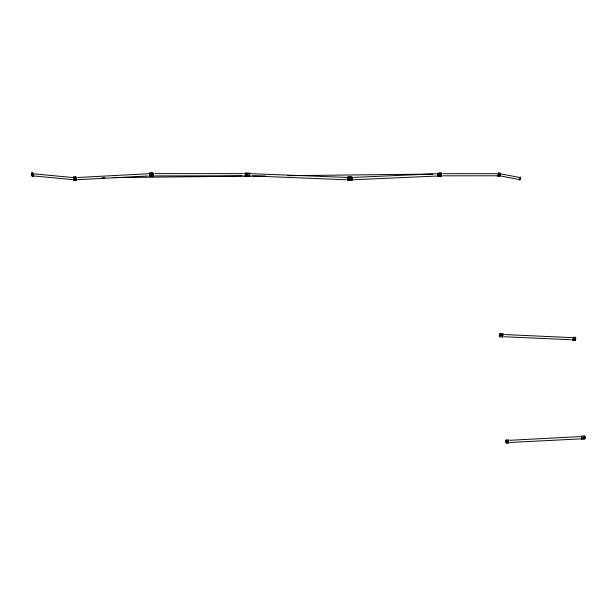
<?xml version="1.0" encoding="UTF-8"?>
<svg xmlns="http://www.w3.org/2000/svg" width="616" height="616" viewBox="0 0 616 616"><rect width="100%" height="100%" fill="white"/><g stroke="black" fill="none" stroke-linecap="round" stroke-linejoin="round"><path stroke-width="0.92" d="M31.724 173.304L31.932 173.065A2.364 0.562 79.7 0 0 32.309 175.729A2.556 0.431 79.9 0 1 32.34 176.138M32.248 175.883L32.209 175.752A2.364 0.562 79.7 0 1 31.824 173.281L31.832 173.158M501.255 335.22L501.124 335.72M499.314 174.505C498.005 174.32 500.13 175.414 498.983 174.259M499.245 174.759L499.106 174.251L499.137 175.059M499.114 174.836L499.36 174.297M32.402 174.567L32.294 174.859M32.61 174.705L32.348 175.036L32.494 174.243M32.224 174.551L32.456 174.197L32.402 175.044M32.44 174.875L32.286 174.251L32.371 174.744M439.393 174.613C439.832 174.567 439.809 174.913 439.539 174.428M439.839 174.967C439.724 174.089 440.517 174.89 439.385 174.921M347.393 180.034L351.282 180.057A2.364 2.233 -55.1 0 0 351.451 177.169L351.644 177.416M150.989 174.744C150.304 174.844 152.368 174.205 151.051 174.251M247.193 174.259C246.1 175.152 248.541 173.442 247.524 175.044M247.008 174.513L247.309 175.052M247.801 174.736L247.724 174.336M74.582 178.532C74.436 178.247 75.552 179.348 74.821 178.24M441.248 175.075L441.349 174.343M519.719 180.057L519.796 178.948M520.22 178.286L520.22 178.655M74.644 178.517L74.983 179.002L75.206 178.501M507.345 441.148C506.298 442.25 507.907 440.74 507.014 441.649M520.089 179.002L519.765 179.849M352.082 178.263L352.044 178.994M347.963 178.586L347.971 178.994A2.379 2.248 -55.1 0 1 347.686 179.726M520.358 177.269L520.197 177.962M520.443 177.416L520.197 177.608M520.327 177.177L520.266 178.394M520.027 177.678L520.474 177.208M520.297 177.631L520.212 178.116M498.021 175.036L498.128 174.305A2.379 1.032 -79 0 0 498.121 173.573A2.556 1.101 -79 0 0 498.075 173.235L500.092 173.358A2.364 1.024 -79 0 1 499.738 175.837L499.453 176.014A2.364 1.024 -79 0 0 499.722 175.321M349.603 178.494L350.227 179.002L349.796 178.979M349.657 178.532L349.688 178.417M583.198 437.268L583.737 437.137M583.76 437.668L583.752 437.229M583.891 437.529L583.129 437.491M520.012 179.148L519.865 179.864M499.283 174.721L499.183 174.336M75.06 179.017L74.651 178.848L75.229 178.809M73.658 177.416L76.376 177.139A2.556 1.548 76.4 0 0 76.292 177.485A2.379 1.448 76.4 0 0 76.253 178.224L76.369 178.948A2.379 1.448 76.4 0 0 76.638 179.687A2.556 1.548 76.4 0 0 76.823 180.034L74.043 179.887M73.781 177.269L73.743 177.4A2.364 1.432 76.4 0 0 74.12 179.864M505.936 440.047L505.875 440.255A2.364 1.432 76.4 0 0 506.26 442.727L509.047 442.873A2.556 1.548 76.4 0 1 508.855 442.527A2.379 1.448 76.4 0 1 508.585 441.788L508.47 441.064A2.379 1.448 76.4 0 1 508.516 440.325A2.556 1.548 76.4 0 1 508.6 439.978L506.106 440.009A2.364 1.432 76.4 0 0 506.552 442.896M151.159 174.213L150.843 174.528L151.143 174.228M151.613 174.882L151.043 174.998L151.528 174.513M150.096 176.076L150.119 176.014A2.364 2.056 69.5 0 1 149.958 173.119L149.742 173.358A2.364 2.056 69.5 0 0 149.873 175.837L153.7 176.138A2.556 2.218 69.5 0 1 153.392 175.583M574.12 338.615L574.69 338.4M152.345 173.304L152.298 173.065A2.364 1.971 71.5 0 1 152.745 175.953L152.722 175.883M584.853 438.831L584.961 438.792A2.364 1.971 71.5 0 0 584.515 435.905L581.004 436.22A2.556 2.133 71.5 0 1 581.358 436.736A2.379 1.994 71.5 0 1 581.573 437.268L581.681 437.991A2.379 1.994 71.5 0 1 581.589 438.754A2.556 2.133 71.5 0 1 581.45 439.108L585 438.592M499.584 175.945L499.645 175.814A2.379 0.878 -79.2 0 1 499.73 175.121M498.837 173.158L498.775 173.281A2.364 0.87 -79.2 0 0 498.305 175.752L498.313 175.883M247.617 174.998L247.532 174.251M498.829 174.728L499.307 174.875M575.128 340.109L575.205 339.986A2.364 1.401 -77.4 0 0 575.56 337.514L575.521 337.383M575.167 340.217L575.29 340.001A2.364 1.401 -77.4 0 0 575.644 337.53L575.421 337.275A2.364 1.401 -77.4 0 1 574.998 340.178L572.734 340.201A2.556 1.517 -77.4 0 0 573.003 339.662A2.379 1.409 -77.4 0 0 573.173 339.116L573.28 338.392A2.379 1.409 -77.4 0 0 573.234 337.645A2.556 1.517 -77.4 0 0 573.149 337.306M440.787 175.991L440.917 175.768A2.364 1.779 -74.6 0 0 441.064 173.304L440.863 173.042A2.364 1.779 -74.6 0 1 440.648 175.953L437.529 176.238A2.556 1.925 -74.6 0 0 437.807 175.675A2.379 1.794 -74.6 0 0 437.961 175.121L437.999 174.39A2.379 1.794 -74.6 0 0 437.853 173.674A2.556 1.925 -74.6 0 0 437.699 173.342L440.956 173.096M574.374 338.469L574.289 339.139M574.705 338.969L574.528 338.369M249.041 175.814L244.883 176.168M151.174 175.052L151.644 174.829M245.892 173.304L246.092 173.042A2.364 2.318 21.8 0 0 245.9 175.953L245.838 175.883M247.016 174.451L247.609 174.243M348.487 179.887A2.364 2.179 -61 0 1 348.633 177.416L348.695 177.269M348.633 177.416L348.718 177.169A2.364 2.179 -61 0 0 348.548 180.057L348.456 179.864M500.053 333.903L499.892 334.103A2.364 1.948 -73.1 0 0 499.538 336.582L499.522 336.767A2.364 1.948 -73.1 0 1 499.938 333.872L503.411 334.149A2.556 2.11 -73.1 0 0 503.072 334.673A2.379 1.971 -73.1 0 0 502.864 335.212L502.756 335.936A2.379 1.971 -73.1 0 0 502.856 336.69A2.556 2.11 -73.1 0 0 502.995 337.052L499.522 336.767M500.77 335.112L501.262 335.096M583.722 437.753L583.221 437.799M574.42 339.085L574.597 338.515M439.416 174.336L439.639 174.236M501.178 335.735L500.692 335.751M501.239 335.751L500.631 335.681M75.522 177.416L75.576 177.169A2.364 1.294 77.1 0 1 76.022 180.057L75.984 179.864A2.364 1.294 77.1 0 0 75.522 177.416L75.529 177.269M583.19 437.137L583.806 437.214M33.018 176.014L32.802 175.837A2.364 0.4 79.9 0 0 32.363 173.358L32.502 173.119A2.364 0.4 79.9 0 1 33.018 176.014L32.132 176.168A2.556 0.431 79.9 0 0 32.094 175.622M438.453 175.837L438.392 176.014A2.364 1.671 -75.8 0 1 438.808 173.119L438.815 173.358A2.364 1.671 -75.8 0 0 438.453 175.837L438.43 175.945M353.368 179.772L436.775 176.053M498.775 173.065L498.875 173.304A2.364 0.87 -79.2 0 0 498.406 175.768L498.228 175.953A2.364 0.87 -79.2 0 1 498.775 173.065L500.438 173.381A2.556 0.947 -79.2 0 0 500.223 173.897M77.762 179.672L147.886 175.991M147.648 173.789L77.978 177.485M579.872 436.628L509.748 440.301M32.502 173.119L31.616 173.273A2.556 0.431 79.9 0 1 31.77 173.804A2.379 0.408 79.9 0 1 31.893 174.343L32.024 175.075A2.379 0.408 79.9 0 1 32.109 175.822M154.585 175.914L242.242 175.776M436.398 173.781L353.507 177.408M251.12 173.689L346.562 177.408M442.581 175.829L496.673 175.783M243.228 173.627L154.97 173.62M510.371 442.434L580.618 438.892M152.298 173.065L148.895 173.342A2.556 2.133 71.5 0 1 149.134 173.674A2.379 1.994 71.5 0 1 149.465 174.39L149.572 175.121A2.379 1.994 71.5 0 1 149.526 175.675A2.556 2.133 71.5 0 1 149.341 176.238M152.183 173.096L148.787 173.381A2.556 2.133 71.5 0 1 149.134 173.897A2.379 1.994 71.5 0 1 149.349 174.428L149.465 175.152A2.379 1.994 71.5 0 1 149.365 175.914A2.556 2.133 71.5 0 1 149.234 176.268L152.745 175.953M584.961 438.792L581.566 439.077A2.556 2.133 71.5 0 0 581.743 438.515A2.379 1.994 71.5 0 0 581.797 437.953L581.681 437.229A2.379 1.994 71.5 0 0 581.358 436.513A2.556 2.133 71.5 0 0 581.111 436.182M499.638 176.053L497.659 176.138A2.556 1.101 -79 0 0 497.805 175.783M504.327 336.76L571.263 339.739M571.856 337.606L504.535 334.557M496.789 173.666L443.15 173.681M346.03 177.47L345.499 177.485M248.895 173.358L244.729 173.273A2.556 2.487 38.6 0 1 245.068 173.804M73.72 177.208L76.215 177.177A2.556 1.548 76.4 0 0 76.107 177.724M101.971 177.755L104.859 177.716M113.513 177.624L265.465 175.93M287.587 175.683L432.809 174.066M506.383 442.935L508.885 442.912A2.556 1.548 76.4 0 1 508.6 442.373A2.379 1.448 76.4 0 1 508.423 441.826L508.308 441.102A2.379 1.448 76.4 0 1 508.354 440.363A2.556 1.548 76.4 0 1 508.431 440.017M348.718 177.169L352.591 177.177A2.556 2.356 -61 0 0 352.26 177.724M348.548 180.057L352.421 180.072M575.583 337.314L572.98 337.268A2.556 1.517 -77.4 0 1 573.096 337.807A2.379 1.409 -77.4 0 1 573.111 338.353L573.011 339.077A2.379 1.409 -77.4 0 1 572.749 339.824A2.556 1.517 -77.4 0 1 572.564 340.163L574.998 340.178M347.563 177.139L351.451 177.169M351.513 177.208L347.616 177.177A2.556 2.41 -55.1 0 1 347.894 177.724M75.576 177.169L73.142 177.177A2.556 1.394 77.1 0 1 73.404 177.724M76.022 180.057L73.589 180.072A2.556 1.394 77.1 0 0 73.681 179.533M149.865 173.15L153.546 173.235A2.556 2.218 69.5 0 0 153.292 173.766M252.614 175.984L346.423 179.772M438.808 173.119L441.849 173.273A2.556 1.81 -75.8 0 0 441.633 173.612M438.392 176.014L441.426 176.168A2.556 1.81 -75.8 0 1 441.279 175.622M246.054 173.096L250.104 173.342A2.556 2.51 21.8 0 0 249.734 173.897M499.938 333.872L503.295 334.118A2.556 2.11 -73.1 0 0 503.064 334.45A2.379 1.971 -73.1 0 0 502.748 335.173L502.641 335.905A2.379 1.971 -73.1 0 0 502.748 336.659A2.556 2.11 -73.1 0 0 502.879 337.014M72.334 177.477L33.888 173.851M33.957 175.984L72.403 179.61M350.004 178.186L350.45 178.64M350.173 178.24L350.35 178.401M500.923 173.897L519.742 177.493M500.531 175.968L519.342 179.564M498.228 175.953L499.884 176.268A2.556 0.947 -79.2 0 1 499.876 175.706A2.379 0.878 -79.2 0 1 499.923 175.152L500.061 174.428A2.379 0.878 -79.2 0 1 500.292 173.712M74.166 180.095L74.328 180.057A2.364 1.432 76.4 0 1 73.882 177.169M32.109 175.768L33.403 176.238A2.556 0.608 79.7 0 1 33.295 175.876M31.732 173.096L32.956 173.342A2.556 0.608 79.7 0 0 32.956 173.858A2.379 0.562 79.7 0 0 32.971 174.097M32.178 175.991L33.202 176.268A2.556 0.608 79.7 0 1 33.033 175.706A2.379 0.562 79.7 0 1 32.91 175.152L32.802 174.428A2.379 0.562 79.7 0 1 32.748 173.712A2.556 0.608 79.7 0 1 32.756 173.381M248.756 173.119L248.725 173.15A2.364 2.302 38.6 0 1 248.918 176.014L244.914 176.138A2.556 2.487 38.6 0 0 245.114 175.783A2.379 2.325 38.6 0 0 245.322 175.036L245.284 174.305A2.379 2.325 38.6 0 0 244.999 173.573M500.053 173.15L499.869 173.119A2.364 1.024 -79 0 1 499.892 174.551M507.184 441.187L507.315 441.587M506.421 442.835L506.344 442.704A2.364 1.432 76.4 0 1 505.959 440.24M32.425 173.219L32.463 173.342A2.364 0.4 79.9 0 1 32.902 175.814L32.91 175.945M73.743 178.224L73.858 178.948A2.379 1.301 77.1 0 1 73.828 179.687A2.556 1.394 77.1 0 1 73.758 180.034M153.176 174.674L153.222 175.036A2.379 2.071 69.5 0 0 153.484 175.783M153.122 175.075L153.184 174.305A2.379 2.071 69.5 0 1 153.361 173.573M249.503 175.152L249.565 174.39A2.379 2.341 21.8 0 1 249.857 173.674M347.955 178.224L348.017 178.625M584.569 436.143A2.364 1.971 71.5 0 1 584.946 438.607M500.03 173.858A2.556 0.947 -79.2 0 1 500.246 173.342M499.692 176.238A2.556 0.947 -79.2 0 1 499.676 175.876M499.869 174.397A2.379 0.878 -79.2 0 1 500.1 173.674M437.66 176.268A2.556 1.925 -74.6 0 0 437.853 175.914A2.379 1.794 -74.6 0 0 438.092 175.152L438.138 174.428A2.379 1.794 -74.6 0 0 438.045 173.897A2.556 1.925 -74.6 0 0 437.83 173.381M352.16 179.687A2.379 2.195 -61 0 1 351.967 178.948L352.013 178.224A2.379 2.195 -61 0 1 352.29 177.485M352.352 180.034A2.556 2.356 -61 0 1 352.082 179.495M249.634 175.706A2.556 2.51 21.8 0 0 249.919 176.268L245.884 175.991L249.927 176.238A2.556 2.51 21.8 0 1 249.726 175.876A2.379 2.341 21.8 0 1 249.519 175.121M249.75 173.758A2.556 2.51 21.8 0 1 250.096 173.235M347.809 177.524A2.379 2.248 -55.1 0 1 348.009 178.263M347.786 179.533A2.556 2.41 -55.1 0 1 347.447 180.072M441.287 176.138A2.556 1.81 -75.8 0 1 441.172 175.783A2.379 1.686 -75.8 0 1 441.102 175.036L441.202 174.305A2.379 1.686 -75.8 0 1 441.495 173.573M441.395 173.766A2.556 1.81 -75.8 0 1 441.703 173.235M498.259 173.273A2.556 1.101 -79 0 1 498.321 173.804A2.379 1.032 -79 0 1 498.313 174.343L498.213 175.075A2.379 1.032 -79 0 1 497.99 175.822A2.556 1.101 -79 0 1 497.843 176.168M31.824 173.235A2.556 0.431 79.9 0 1 31.924 173.573A2.379 0.408 79.9 0 1 32.094 174.305L32.224 175.036A2.379 0.408 79.9 0 1 32.317 175.783M73.319 177.524A2.379 1.301 77.1 0 1 73.573 178.263L73.689 178.994A2.379 1.301 77.1 0 1 73.658 179.726M73.312 177.139A2.556 1.394 77.1 0 1 73.489 177.485M76.661 180.072A2.556 1.548 76.4 0 1 76.384 179.533M76.469 179.726A2.379 1.448 76.4 0 1 76.199 178.994L76.091 178.263A2.379 1.448 76.4 0 1 76.13 177.524"/></g></svg>
